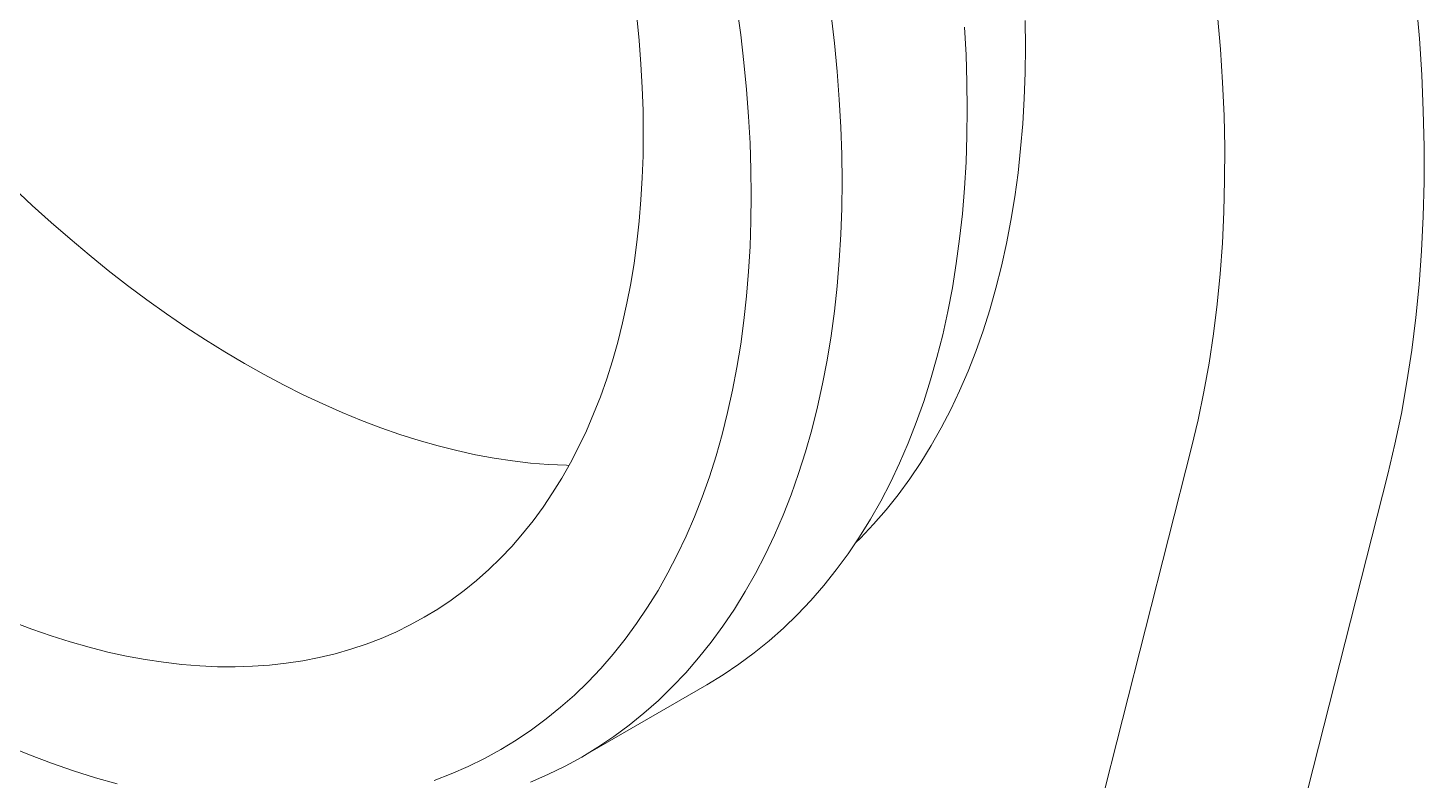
# Model space of a CAD drawing. Header units: inches. Extents: x 0.1 to 10.9, y 0 to 8.5.
# Drawn here: x 9.573 to 10.168, y 6.733 to 7.053 of the extents above; entities that cross this region are included whole.
import ezdxf

# ---------------------------------------------------------------- set-up
doc = ezdxf.new("R2010")
doc.units = ezdxf.units.IN
doc.header["$MEASUREMENT"] = 0

msp = doc.modelspace()

# ---------------------------------------------------------------- linework, layer by layer
at = {"color": 7, "linetype": 'Continuous', "lineweight": 0}
for p, q in [((9.86935, 6.09059), (10.06871, 6.87473)), ((10.15224, 6.86335), (9.95557, 6.0898)), ((9.80914, 6.74292), (9.86243, 6.77368))]:
    msp.add_line(p, q, dxfattribs=at)
at = {"color": 7, "linetype": 'Continuous', "lineweight": 0, "flags": 128}
for points in [[(9.88133, 6.98189), (9.8812, 6.99297), (9.88083, 7.00419), (9.8802, 7.01553), (9.87933, 7.027), (9.87821, 7.03858), (9.87684, 7.05026), (9.87523, 7.06204)], [(10.16436, 7.06442), (10.1657, 7.04875), (10.1667, 7.03324), (10.16735, 7.0179), (10.16767, 7.00274), (10.16765, 6.98777), (10.16729, 6.97301), (10.16659, 6.95845), (10.16555, 6.94412), (10.16417, 6.93003), (10.16245, 6.91617), (10.1604, 6.90256), (10.15801, 6.88922), (10.15529, 6.87614), (10.15224, 6.86335), (10.15224, 6.86335)], [(9.83536, 7.00842), (9.83526, 7.01811), (9.83493, 7.02791), (9.83438, 7.03782), (9.83362, 7.04784), (9.83264, 7.05796)], [(9.97208, 7.05358), (9.97273, 7.04179), (9.97312, 7.03014), (9.97325, 7.01863), (9.97312, 7.00727), (9.97273, 6.99607), (9.97208, 6.98503), (9.97118, 6.97416), (9.97001, 6.96348), (9.96859, 6.95298), (9.96692, 6.94268), (9.96498, 6.93258), (9.9628, 6.92268), (9.96036, 6.91301), (9.95767, 6.90355), (9.95473, 6.89432), (9.95155, 6.88533), (9.94812, 6.87658), (9.94445, 6.86808), (9.94054, 6.85983), (9.9364, 6.85183), (9.93202, 6.84411), (9.92741, 6.83665), (9.92257, 6.82946), (9.9175, 6.82256), (9.91222, 6.81594), (9.90672, 6.8096), (9.901, 6.80356), (9.89508, 6.79782), (9.88894, 6.79238), (9.88261, 6.78724), (9.87608, 6.78241), (9.86936, 6.7779), (9.86245, 6.77369), (9.86243, 6.77368)], [(9.91531, 7.05889), (9.91673, 7.04676), (9.91789, 7.03473), (9.9188, 7.02282), (9.91944, 7.01103), (9.91983, 6.99938), (9.91996, 6.98787)], [(9.99787, 7.05635), (9.998, 7.04516), (9.99787, 7.03412), (9.9975, 7.02323), (9.99687, 7.0125), (9.99598, 7.00194), (9.99485, 6.99156), (9.99347, 6.98135), (9.99184, 6.97134), (9.98996, 6.96152), (9.98784, 6.95191), (9.98547, 6.9425), (9.98286, 6.93331), (9.98, 6.92434), (9.97691, 6.9156), (9.97358, 6.9071), (9.97001, 6.89883), (9.96621, 6.89081), (9.96218, 6.88304), (9.95792, 6.87553), (9.95344, 6.86828), (9.94874, 6.8613), (9.94382, 6.85459), (9.93868, 6.84815), (9.93333, 6.842), (9.92778, 6.83613), (9.92573, 6.83409)], [(10.06871, 6.87473), (10.0715, 6.88643), (10.07399, 6.89839), (10.07617, 6.91059), (10.07805, 6.92303), (10.07962, 6.9357), (10.08088, 6.94859), (10.08183, 6.96169), (10.08247, 6.97499), (10.0828, 6.98849), (10.08282, 7.00218), (10.08253, 7.01604), (10.08193, 7.03006), (10.08102, 7.04424), (10.0798, 7.05857)], [(9.56694, 6.80046), (9.57515, 6.79735), (9.58332, 6.79451), (9.59145, 6.79194), (9.59952, 6.78965), (9.60754, 6.78763), (9.61549, 6.78589), (9.62338, 6.78443), (9.6312, 6.78325), (9.63894, 6.78235), (9.64659, 6.78173), (9.65415, 6.78139), (9.66163, 6.78133), (9.669, 6.78155), (9.67627, 6.78205), (9.68342, 6.78284), (9.69047, 6.78391), (9.6974, 6.78525), (9.7042, 6.78688), (9.71087, 6.78878), (9.71741, 6.79096), (9.72382, 6.79341), (9.73008, 6.79614), (9.7362, 6.79914), (9.74217, 6.8024), (9.74798, 6.80594), (9.75363, 6.80974), (9.75913, 6.8138), (9.76445, 6.81812), (9.76961, 6.8227), (9.77459, 6.82753), (9.7794, 6.83261), (9.78403, 6.83793), (9.78847, 6.8435), (9.79273, 6.84931), (9.7968, 6.85536), (9.80068, 6.86163), (9.80437, 6.86813), (9.80785, 6.87485), (9.81114, 6.88179), (9.81423, 6.88894), (9.81711, 6.8963), (9.81979, 6.90387), (9.82226, 6.91163), (9.82452, 6.91958), (9.82657, 6.92772), (9.82841, 6.93604), (9.83004, 6.94454), (9.83145, 6.9532), (9.83264, 6.96203), (9.83362, 6.97102), (9.83438, 6.98016), (9.83493, 6.98945), (9.83526, 6.99887), (9.83536, 7.00842)], [(9.91996, 6.98787), (9.91983, 6.97651), (9.91944, 6.9653), (9.9188, 6.95427), (9.91789, 6.9434), (9.91673, 6.93272), (9.91531, 6.92222), (9.91363, 6.91191), (9.9117, 6.90181), (9.90951, 6.89192), (9.90707, 6.88224), (9.90438, 6.87279), (9.90145, 6.86356), (9.89826, 6.85457), (9.89484, 6.84582), (9.89117, 6.83732), (9.88726, 6.82907), (9.88311, 6.82107), (9.87873, 6.81334), (9.87412, 6.80589), (9.86928, 6.7987), (9.86422, 6.7918), (9.85893, 6.78517), (9.85343, 6.77884), (9.84771, 6.7728), (9.84179, 6.76706), (9.83566, 6.76162), (9.82932, 6.75648), (9.82279, 6.75165), (9.81607, 6.74714), (9.80916, 6.74293), (9.80207, 6.73905), (9.79479, 6.73548), (9.78735, 6.73224)], [(9.80379, 6.86708), (9.80265, 6.86711), (9.79508, 6.86745), (9.78743, 6.86807), (9.77969, 6.86897), (9.77188, 6.87015), (9.76399, 6.87162), (9.75603, 6.87336), (9.74801, 6.87537), (9.73994, 6.87767), (9.73182, 6.88023), (9.72365, 6.88307), (9.71544, 6.88618), (9.70719, 6.88956), (9.69892, 6.89321), (9.69062, 6.89712), (9.68231, 6.90129), (9.67399, 6.90571), (9.66566, 6.9104), (9.65733, 6.91533), (9.64901, 6.92051), (9.64069, 6.92594), (9.6324, 6.93161), (9.62413, 6.93752), (9.61588, 6.94365), (9.60767, 6.95002), (9.5995, 6.95662), (9.59138, 6.96343), (9.5833, 6.97046), (9.57529, 6.9777), (9.56733, 6.98514)], [(9.74634, 6.73301), (9.75367, 6.73582), (9.76084, 6.73894), (9.76784, 6.74237), (9.77467, 6.74611), (9.78132, 6.75016), (9.78779, 6.75451), (9.79408, 6.75915), (9.80017, 6.7641), (9.80607, 6.76934), (9.81178, 6.77487), (9.81728, 6.78068), (9.82258, 6.78678), (9.82766, 6.79315), (9.83254, 6.7998), (9.8372, 6.80671), (9.84164, 6.81389), (9.84585, 6.82133), (9.84984, 6.82903), (9.85361, 6.83697), (9.85714, 6.84515), (9.86044, 6.85358), (9.8635, 6.86223), (9.86633, 6.87111), (9.86892, 6.88022), (9.87126, 6.88953), (9.87337, 6.89905), (9.87523, 6.90878), (9.87684, 6.9187), (9.87821, 6.9288), (9.87933, 6.93909), (9.8802, 6.94955), (9.88083, 6.96017), (9.8812, 6.97095), (9.88133, 6.98189)], [(9.5647, 6.74775), (9.57413, 6.74389), (9.58353, 6.74033), (9.59288, 6.73708), (9.60218, 6.73414), (9.61142, 6.73152)]]:
    msp.add_lwpolyline(points, dxfattribs=at)

doc.saveas('drawing.dxf')
